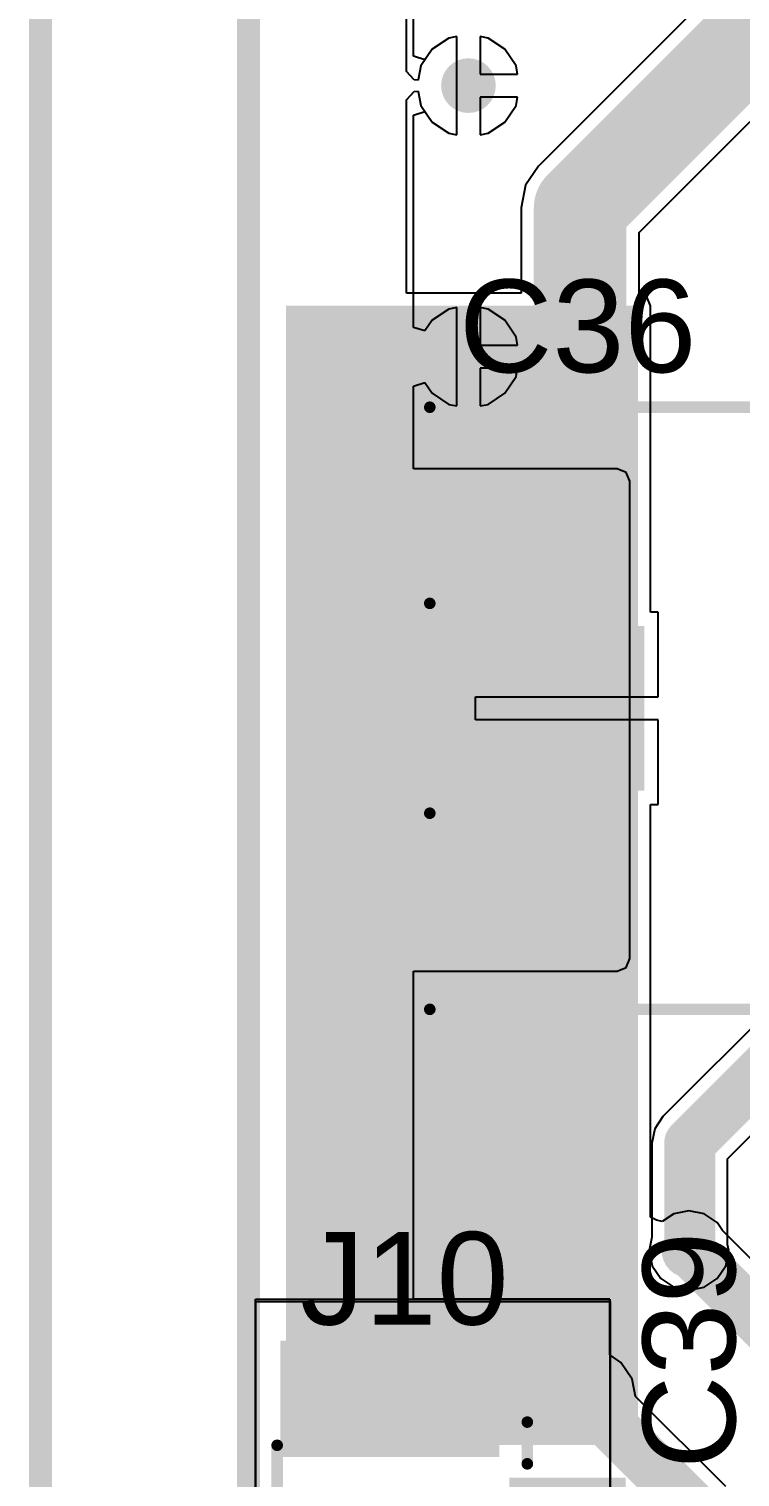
# Model space of a CAD drawing. Header units: millimetres. Extents: x -0.25 to 4.68, y -0.29 to 2.93.
# Drawn here: x -0.23 to 0.077, y 1.671 to 2.296 of the extents above; entities that cross this region are included whole.
import ezdxf

# ---------------------------------------------------------------- set-up
doc = ezdxf.new("R2010")
doc.units = ezdxf.units.MM
doc.header["$MEASUREMENT"] = 0
for name, color, linetype in [('BottomLayer', 5, 'Continuous'), ('BottomSolder', 6, 'Continuous'), ('Mechanical1', 6, 'Continuous'), ('Mechanical2', 216, 'Continuous'), ('TopLayer', 1, 'Continuous'), ('TopOverlay', 2, 'Continuous'), ('TopPaste', 8, 'Continuous'), ('TopSolder', 216, 'Continuous'), ('ViaHoleLayer', 16, 'Continuous')]:
    doc.layers.add(name, color=color, linetype=linetype)
doc.styles.add('Arial', font='arial.ttf', dxfattribs={"height": 0.2})

# ---------------------------------------------------------------- blocks, each defined once
blk = doc.blocks.new('20SVPF120M_35')
at = {"layer": 'TopLayer'}
for points in [[(-0.17913, 0.0315), (-0.04134, 0.0315), (-0.04134, -0.0315), (-0.17913, -0.0315)], [(0.04134, 0.0315), (0.17913, 0.0315), (0.17913, -0.0315), (0.04134, -0.0315)]]:
    blk.add_hatch(color=1, dxfattribs=at).paths.add_polyline_path(points)
at = {"layer": 'TopPaste'}
for points in [[(-0.17913, 0.0315), (-0.04134, 0.0315), (-0.04134, -0.0315), (-0.17913, -0.0315)], [(0.04134, 0.0315), (0.17913, 0.0315), (0.17913, -0.0315), (0.04134, -0.0315)]]:
    blk.add_hatch(color=8, dxfattribs=at).paths.add_polyline_path(points)
at = {"layer": 'TopSolder'}
for points in [[(-0.18313, 0.0355), (-0.03734, 0.0355), (-0.03734, -0.0355), (-0.18313, -0.0355)], [(0.03734, 0.0355), (0.18313, 0.0355), (0.18313, -0.0355), (0.03734, -0.0355)]]:
    blk.add_hatch(color=216, dxfattribs=at).paths.add_polyline_path(points)
at = {"layer": 'TopOverlay', "const_width": 0.005}
for points in [[(-0.07677, 0.12992), (-0.12992, 0.07677)], [(0.12992, 0.12992), (-0.07677, 0.12992)], [(0.12992, 0.12992), (0.12992, 0.04528)], [(-0.12992, 0.07677), (-0.12992, 0.04528)], [(-0.153, 0.064), (-0.153, 0.043)], [(-0.144, 0.053), (-0.162, 0.053)], [(-0.12992, -0.04528), (-0.12992, -0.07677)], [(0.12992, -0.04528), (0.12992, -0.12992)], [(-0.07677, -0.12992), (-0.12992, -0.07677)], [(0.12992, -0.12992), (-0.07677, -0.12992)]]:
    blk.add_lwpolyline(points, dxfattribs=at)
at = {"layer": 'TopOverlay', "const_width": 0.0025}
for points in [[(-0.07802, 0.12992, 1), (-0.07552, 0.12992, 1)], [(-0.07802, 0.12992, 1), (-0.07552, 0.12992, 1)], [(0.12867, 0.12992, 1), (0.13117, 0.12992, 1)], [(0.12867, 0.12992, 1), (0.13117, 0.12992, 1)], [(-0.13117, 0.07677, 1), (-0.12867, 0.07677, 1)], [(-0.13117, 0.07677, 1), (-0.12867, 0.07677, 1)], [(-0.15425, 0.064, 1), (-0.15175, 0.064, 1)], [(-0.16325, 0.053, 1), (-0.16075, 0.053, 1)], [(-0.14525, 0.053, 1), (-0.14275, 0.053, 1)], [(-0.15425, 0.043, 1), (-0.15175, 0.043, 1)], [(-0.13117, 0.04528, 1), (-0.12867, 0.04528, 1)], [(0.12867, 0.04528, 1), (0.13117, 0.04528, 1)], [(-0.13117, -0.04528, 1), (-0.12867, -0.04528, 1)], [(0.12867, -0.04528, 1), (0.13117, -0.04528, 1)], [(-0.13117, -0.07677, 1), (-0.12867, -0.07677, 1)], [(-0.13117, -0.07677, 1), (-0.12867, -0.07677, 1)], [(-0.07802, -0.12992, 1), (-0.07552, -0.12992, 1)], [(-0.07802, -0.12992, 1), (-0.07552, -0.12992, 1)], [(0.12867, -0.12992, 1), (0.13117, -0.12992, 1)], [(0.12867, -0.12992, 1), (0.13117, -0.12992, 1)]]:
    blk.add_lwpolyline(points, format="xyb", close=True, dxfattribs=at)
blk = doc.blocks.new('U_FL_R_SMT_1_80___121')
at = {"layer": 'TopLayer'}
for points in [[(-0.07913, 0.08166), (-0.03701, 0.08166), (-0.03701, -0.00495), (-0.07913, -0.00495)], [(0.03701, 0.08166), (0.07913, 0.08166), (0.07913, -0.00495), (0.03701, -0.00495)], [(-0.02008, -0.01729), (0.02008, -0.01729), (0.02008, -0.05942), (-0.02008, -0.05942)]]:
    blk.add_hatch(color=1, dxfattribs=at).paths.add_polyline_path(points)
at = {"layer": 'TopPaste'}
for points in [[(-0.07913, 0.08166), (-0.03701, 0.08166), (-0.03701, -0.00495), (-0.07913, -0.00495)], [(0.03701, 0.08166), (0.07913, 0.08166), (0.07913, -0.00495), (0.03701, -0.00495)], [(-0.02008, -0.01729), (0.02008, -0.01729), (0.02008, -0.05942), (-0.02008, -0.05942)]]:
    blk.add_hatch(color=8, dxfattribs=at).paths.add_polyline_path(points)
at = {"layer": 'TopSolder'}
for points in [[(-0.08313, 0.08566), (-0.03301, 0.08566), (-0.03301, -0.00895), (-0.08313, -0.00895)], [(0.03301, 0.08566), (0.08313, 0.08566), (0.08313, -0.00895), (0.03301, -0.00895)], [(-0.02408, -0.01329), (0.02408, -0.01329), (0.02408, -0.06342), (-0.02408, -0.06342)]]:
    blk.add_hatch(color=216, dxfattribs=at).paths.add_polyline_path(points)
at = {"layer": 'TopOverlay'}
for points, const_width in [([(-0.038, 0.087), (-0.016, 0.087)], 0.005), ([(0.016, 0.087), (0.038, 0.087)], 0.005), ([(-0.048, -0.021), (-0.03, -0.021)], 0.005), ([(0.03, -0.021), (0.048, -0.021)], 0.005), ([(-0.035, -0.031), (-0.035, -0.043)], 0.01), ([(-0.035, -0.031), (-0.029, -0.037)], 0.01), ([(-0.029, -0.037), (-0.035, -0.043)], 0.01)]:
    blk.add_lwpolyline(points, dxfattribs=dict(at, const_width=const_width))
for points, const_width in [([(-0.03925, 0.087, 1), (-0.03675, 0.087, 1)], 0.0025), ([(-0.01725, 0.087, 1), (-0.01475, 0.087, 1)], 0.0025), ([(0.01475, 0.087, 1), (0.01725, 0.087, 1)], 0.0025), ([(0.03675, 0.087, 1), (0.03925, 0.087, 1)], 0.0025), ([(-0.04925, -0.021, 1), (-0.04675, -0.021, 1)], 0.0025), ([(-0.03125, -0.021, 1), (-0.02875, -0.021, 1)], 0.0025), ([(0.02875, -0.021, 1), (0.03125, -0.021, 1)], 0.0025), ([(0.04675, -0.021, 1), (0.04925, -0.021, 1)], 0.0025), ([(-0.0375, -0.031, 1), (-0.0325, -0.031, 1)], 0.005), ([(-0.0375, -0.031, 1), (-0.0325, -0.031, 1)], 0.005), ([(-0.0315, -0.037, 1), (-0.0265, -0.037, 1)], 0.005), ([(-0.0315, -0.037, 1), (-0.0265, -0.037, 1)], 0.005), ([(-0.0375, -0.043, 1), (-0.0325, -0.043, 1)], 0.005), ([(-0.0375, -0.043, 1), (-0.0325, -0.043, 1)], 0.005)]:
    blk.add_lwpolyline(points, format="xyb", close=True, dxfattribs=dict(at, const_width=const_width))

msp = doc.modelspace()

# ---------------------------------------------------------------- hatches: boundary and pattern name
at = {"layer": 'BottomLayer'}
h = msp.add_hatch(color=5, dxfattribs=at)
edge = h.paths.add_edge_path()
edge.add_arc((-0.04023, 2.27172), 0.01181, 0, 360)
h = msp.add_hatch(color=5, dxfattribs=at)
edge = h.paths.add_edge_path()
edge.add_arc((-0.04023, 2.15472), 0.01181, 0, 360)
msp.add_hatch(color=5, dxfattribs=at).paths.add_polyline_path([(-0.099, 1.895), (0.024, 1.895), (0.024, 2.101), (-0.099, 2.101)])
h = msp.add_hatch(color=5, dxfattribs=at)
edge = h.paths.add_edge_path()
edge.add_arc((-0.078, 2.075), 0.01181, 0, 360)
h = msp.add_hatch(color=5, dxfattribs=at)
edge = h.paths.add_edge_path()
edge.add_arc((-0.05167, 2.075), 0.01181, 0, 360)
h = msp.add_hatch(color=5, dxfattribs=at)
edge = h.paths.add_edge_path()
edge.add_arc((0.001, 2.075), 0.01181, 0, 360)
h = msp.add_hatch(color=5, dxfattribs=at)
edge = h.paths.add_edge_path()
edge.add_arc((-0.078, 2.0504), 0.01181, 0, 360)
h = msp.add_hatch(color=5, dxfattribs=at)
edge = h.paths.add_edge_path()
edge.add_arc((-0.05167, 2.0504), 0.01181, 0, 360)
h = msp.add_hatch(color=5, dxfattribs=at)
edge = h.paths.add_edge_path()
edge.add_arc((-0.02533, 2.0504), 0.01181, 0, 360)
h = msp.add_hatch(color=5, dxfattribs=at)
edge = h.paths.add_edge_path()
edge.add_arc((0.001, 2.0504), 0.01181, 0, 360)
h = msp.add_hatch(color=5, dxfattribs=at)
edge = h.paths.add_edge_path()
edge.add_arc((-0.078, 1.9486), 0.01181, 0, 360)
h = msp.add_hatch(color=5, dxfattribs=at)
edge = h.paths.add_edge_path()
edge.add_arc((-0.052, 1.9486), 0.01181, 0, 360)
h = msp.add_hatch(color=5, dxfattribs=at)
edge = h.paths.add_edge_path()
edge.add_arc((-0.025, 1.9486), 0.01181, 0, 360)
h = msp.add_hatch(color=5, dxfattribs=at)
edge = h.paths.add_edge_path()
edge.add_arc((0.001, 1.9486), 0.01181, 0, 360)
h = msp.add_hatch(color=5, dxfattribs=at)
edge = h.paths.add_edge_path()
edge.add_arc((-0.078, 1.924), 0.01181, 0, 360)
h = msp.add_hatch(color=5, dxfattribs=at)
edge = h.paths.add_edge_path()
edge.add_arc((-0.052, 1.924), 0.01181, 0, 360)
h = msp.add_hatch(color=5, dxfattribs=at)
edge = h.paths.add_edge_path()
edge.add_arc((-0.025, 1.924), 0.01181, 0, 360)
h = msp.add_hatch(color=5, dxfattribs=at)
edge = h.paths.add_edge_path()
edge.add_arc((0.001, 1.924), 0.01181, 0, 360)
h = msp.add_hatch(color=5, dxfattribs=at)
edge = h.paths.add_edge_path()
edge.add_arc((0.055, 1.769), 0.01181, 0, 360)
h = msp.add_hatch(color=5, dxfattribs=at)
edge = h.paths.add_edge_path()
edge.add_arc((0.00989, 1.70502), 0.01181, 0, 360)
at = {"layer": 'BottomSolder'}
h = msp.add_hatch(color=6, dxfattribs=at)
edge = h.paths.add_edge_path()
edge.add_arc((-0.04023, 2.27172), 0.00591, 0, 360)
h = msp.add_hatch(color=6, dxfattribs=at)
edge = h.paths.add_edge_path()
edge.add_arc((-0.04023, 2.15472), 0.00591, 0, 360)
h = msp.add_hatch(color=6, dxfattribs=at)
edge = h.paths.add_edge_path()
edge.add_arc((-0.078, 2.075), 0.00591, 0, 360)
h = msp.add_hatch(color=6, dxfattribs=at)
edge = h.paths.add_edge_path()
edge.add_arc((-0.05167, 2.075), 0.00591, 0, 360)
h = msp.add_hatch(color=6, dxfattribs=at)
edge = h.paths.add_edge_path()
edge.add_arc((0.001, 2.075), 0.00591, 0, 360)
h = msp.add_hatch(color=6, dxfattribs=at)
edge = h.paths.add_edge_path()
edge.add_arc((-0.078, 2.0504), 0.00591, 0, 360)
h = msp.add_hatch(color=6, dxfattribs=at)
edge = h.paths.add_edge_path()
edge.add_arc((-0.05167, 2.0504), 0.00591, 0, 360)
h = msp.add_hatch(color=6, dxfattribs=at)
edge = h.paths.add_edge_path()
edge.add_arc((-0.02533, 2.0504), 0.00591, 0, 360)
h = msp.add_hatch(color=6, dxfattribs=at)
edge = h.paths.add_edge_path()
edge.add_arc((0.001, 2.0504), 0.00591, 0, 360)
h = msp.add_hatch(color=6, dxfattribs=at)
edge = h.paths.add_edge_path()
edge.add_arc((-0.078, 1.9486), 0.00591, 0, 360)
h = msp.add_hatch(color=6, dxfattribs=at)
edge = h.paths.add_edge_path()
edge.add_arc((-0.052, 1.9486), 0.00591, 0, 360)
h = msp.add_hatch(color=6, dxfattribs=at)
edge = h.paths.add_edge_path()
edge.add_arc((-0.025, 1.9486), 0.00591, 0, 360)
h = msp.add_hatch(color=6, dxfattribs=at)
edge = h.paths.add_edge_path()
edge.add_arc((0.001, 1.9486), 0.00591, 0, 360)
h = msp.add_hatch(color=6, dxfattribs=at)
edge = h.paths.add_edge_path()
edge.add_arc((-0.078, 1.924), 0.00591, 0, 360)
h = msp.add_hatch(color=6, dxfattribs=at)
edge = h.paths.add_edge_path()
edge.add_arc((-0.052, 1.924), 0.00591, 0, 360)
h = msp.add_hatch(color=6, dxfattribs=at)
edge = h.paths.add_edge_path()
edge.add_arc((-0.025, 1.924), 0.00591, 0, 360)
h = msp.add_hatch(color=6, dxfattribs=at)
edge = h.paths.add_edge_path()
edge.add_arc((0.001, 1.924), 0.00591, 0, 360)
h = msp.add_hatch(color=6, dxfattribs=at)
edge = h.paths.add_edge_path()
edge.add_arc((0.055, 1.769), 0.00591, 0, 360)
h = msp.add_hatch(color=6, dxfattribs=at)
edge = h.paths.add_edge_path()
edge.add_arc((0.00989, 1.70502), 0.00591, 0, 360)
at = {"layer": 'TopLayer'}
h = msp.add_hatch(color=1, dxfattribs=at)
edge = h.paths.add_edge_path()
edge.add_arc((-0.04023, 2.27172), 0.01181, 0, 360)
msp.add_hatch(color=1, dxfattribs=at).paths.add_polyline_path([(-0.119, 1.685), (0.033, 1.685), (0.033, 2.17671), (-0.119, 2.17671)])
h = msp.add_hatch(color=1, dxfattribs=at)
edge = h.paths.add_edge_path()
edge.add_arc((-0.04023, 2.15472), 0.01181, 0, 360)
h = msp.add_hatch(color=1, dxfattribs=at)
edge = h.paths.add_edge_path()
edge.add_arc((-0.078, 2.075), 0.01181, 0, 360)
h = msp.add_hatch(color=1, dxfattribs=at)
edge = h.paths.add_edge_path()
edge.add_arc((-0.05167, 2.075), 0.01181, 0, 360)
h = msp.add_hatch(color=1, dxfattribs=at)
edge = h.paths.add_edge_path()
edge.add_arc((0.001, 2.075), 0.01181, 0, 360)
h = msp.add_hatch(color=1, dxfattribs=at)
edge = h.paths.add_edge_path()
edge.add_arc((-0.078, 2.0504), 0.01181, 0, 360)
h = msp.add_hatch(color=1, dxfattribs=at)
edge = h.paths.add_edge_path()
edge.add_arc((-0.05167, 2.0504), 0.01181, 0, 360)
h = msp.add_hatch(color=1, dxfattribs=at)
edge = h.paths.add_edge_path()
edge.add_arc((-0.02533, 2.0504), 0.01181, 0, 360)
h = msp.add_hatch(color=1, dxfattribs=at)
edge = h.paths.add_edge_path()
edge.add_arc((0.001, 2.0504), 0.01181, 0, 360)
h = msp.add_hatch(color=1, dxfattribs=at)
edge = h.paths.add_edge_path()
edge.add_arc((-0.078, 1.9486), 0.01181, 0, 360)
h = msp.add_hatch(color=1, dxfattribs=at)
edge = h.paths.add_edge_path()
edge.add_arc((-0.052, 1.9486), 0.01181, 0, 360)
h = msp.add_hatch(color=1, dxfattribs=at)
edge = h.paths.add_edge_path()
edge.add_arc((-0.025, 1.9486), 0.01181, 0, 360)
h = msp.add_hatch(color=1, dxfattribs=at)
edge = h.paths.add_edge_path()
edge.add_arc((0.001, 1.9486), 0.01181, 0, 360)
h = msp.add_hatch(color=1, dxfattribs=at)
edge = h.paths.add_edge_path()
edge.add_arc((-0.078, 1.924), 0.01181, 0, 360)
h = msp.add_hatch(color=1, dxfattribs=at)
edge = h.paths.add_edge_path()
edge.add_arc((-0.052, 1.924), 0.01181, 0, 360)
h = msp.add_hatch(color=1, dxfattribs=at)
edge = h.paths.add_edge_path()
edge.add_arc((-0.025, 1.924), 0.01181, 0, 360)
h = msp.add_hatch(color=1, dxfattribs=at)
edge = h.paths.add_edge_path()
edge.add_arc((0.001, 1.924), 0.01181, 0, 360)
h = msp.add_hatch(color=1, dxfattribs=at)
edge = h.paths.add_edge_path()
edge.add_arc((0.055, 1.769), 0.01181, 0, 360)
h = msp.add_hatch(color=1, dxfattribs=at)
edge = h.paths.add_edge_path()
edge.add_arc((0.00989, 1.70502), 0.01181, 0, 360)
at = {"layer": 'TopSolder'}
h = msp.add_hatch(color=216, dxfattribs=at)
edge = h.paths.add_edge_path()
edge.add_arc((-0.04023, 2.27172), 0.00591, 0, 360)
h = msp.add_hatch(color=216, dxfattribs=at)
edge = h.paths.add_edge_path()
edge.add_arc((-0.04023, 2.15472), 0.00591, 0, 360)
h = msp.add_hatch(color=216, dxfattribs=at)
edge = h.paths.add_edge_path()
edge.add_arc((-0.078, 2.075), 0.00591, 0, 360)
h = msp.add_hatch(color=216, dxfattribs=at)
edge = h.paths.add_edge_path()
edge.add_arc((-0.05167, 2.075), 0.00591, 0, 360)
h = msp.add_hatch(color=216, dxfattribs=at)
edge = h.paths.add_edge_path()
edge.add_arc((0.001, 2.075), 0.00591, 0, 360)
h = msp.add_hatch(color=216, dxfattribs=at)
edge = h.paths.add_edge_path()
edge.add_arc((-0.078, 2.0504), 0.00591, 0, 360)
h = msp.add_hatch(color=216, dxfattribs=at)
edge = h.paths.add_edge_path()
edge.add_arc((-0.05167, 2.0504), 0.00591, 0, 360)
h = msp.add_hatch(color=216, dxfattribs=at)
edge = h.paths.add_edge_path()
edge.add_arc((-0.02533, 2.0504), 0.00591, 0, 360)
h = msp.add_hatch(color=216, dxfattribs=at)
edge = h.paths.add_edge_path()
edge.add_arc((0.001, 2.0504), 0.00591, 0, 360)
h = msp.add_hatch(color=216, dxfattribs=at)
edge = h.paths.add_edge_path()
edge.add_arc((-0.078, 1.9486), 0.00591, 0, 360)
h = msp.add_hatch(color=216, dxfattribs=at)
edge = h.paths.add_edge_path()
edge.add_arc((-0.052, 1.9486), 0.00591, 0, 360)
h = msp.add_hatch(color=216, dxfattribs=at)
edge = h.paths.add_edge_path()
edge.add_arc((-0.025, 1.9486), 0.00591, 0, 360)
h = msp.add_hatch(color=216, dxfattribs=at)
edge = h.paths.add_edge_path()
edge.add_arc((0.001, 1.9486), 0.00591, 0, 360)
h = msp.add_hatch(color=216, dxfattribs=at)
edge = h.paths.add_edge_path()
edge.add_arc((-0.078, 1.924), 0.00591, 0, 360)
h = msp.add_hatch(color=216, dxfattribs=at)
edge = h.paths.add_edge_path()
edge.add_arc((-0.052, 1.924), 0.00591, 0, 360)
h = msp.add_hatch(color=216, dxfattribs=at)
edge = h.paths.add_edge_path()
edge.add_arc((-0.025, 1.924), 0.00591, 0, 360)
h = msp.add_hatch(color=216, dxfattribs=at)
edge = h.paths.add_edge_path()
edge.add_arc((0.001, 1.924), 0.00591, 0, 360)
h = msp.add_hatch(color=216, dxfattribs=at)
edge = h.paths.add_edge_path()
edge.add_arc((0.055, 1.769), 0.00591, 0, 360)
h = msp.add_hatch(color=216, dxfattribs=at)
edge = h.paths.add_edge_path()
edge.add_arc((0.00989, 1.70502), 0.00591, 0, 360)
at = {"layer": 'ViaHoleLayer'}
h = msp.add_hatch(color=16, dxfattribs=at)
edge = h.paths.add_edge_path()
edge.add_arc((-0.04023, 2.27172), 0.00591, 0, 360)
h = msp.add_hatch(color=16, dxfattribs=at)
edge = h.paths.add_edge_path()
edge.add_arc((-0.04023, 2.15472), 0.00591, 0, 360)
h = msp.add_hatch(color=16, dxfattribs=at)
edge = h.paths.add_edge_path()
edge.add_arc((-0.078, 2.075), 0.00591, 0, 360)
h = msp.add_hatch(color=16, dxfattribs=at)
edge = h.paths.add_edge_path()
edge.add_arc((-0.05167, 2.075), 0.00591, 0, 360)
h = msp.add_hatch(color=16, dxfattribs=at)
edge = h.paths.add_edge_path()
edge.add_arc((0.001, 2.075), 0.00591, 0, 360)
h = msp.add_hatch(color=16, dxfattribs=at)
edge = h.paths.add_edge_path()
edge.add_arc((-0.078, 2.0504), 0.00591, 0, 360)
h = msp.add_hatch(color=16, dxfattribs=at)
edge = h.paths.add_edge_path()
edge.add_arc((-0.05167, 2.0504), 0.00591, 0, 360)
h = msp.add_hatch(color=16, dxfattribs=at)
edge = h.paths.add_edge_path()
edge.add_arc((-0.02533, 2.0504), 0.00591, 0, 360)
h = msp.add_hatch(color=16, dxfattribs=at)
edge = h.paths.add_edge_path()
edge.add_arc((0.001, 2.0504), 0.00591, 0, 360)
h = msp.add_hatch(color=16, dxfattribs=at)
edge = h.paths.add_edge_path()
edge.add_arc((-0.078, 1.9486), 0.00591, 0, 360)
h = msp.add_hatch(color=16, dxfattribs=at)
edge = h.paths.add_edge_path()
edge.add_arc((-0.052, 1.9486), 0.00591, 0, 360)
h = msp.add_hatch(color=16, dxfattribs=at)
edge = h.paths.add_edge_path()
edge.add_arc((-0.025, 1.9486), 0.00591, 0, 360)
h = msp.add_hatch(color=16, dxfattribs=at)
edge = h.paths.add_edge_path()
edge.add_arc((0.001, 1.9486), 0.00591, 0, 360)
h = msp.add_hatch(color=16, dxfattribs=at)
edge = h.paths.add_edge_path()
edge.add_arc((-0.078, 1.924), 0.00591, 0, 360)
h = msp.add_hatch(color=16, dxfattribs=at)
edge = h.paths.add_edge_path()
edge.add_arc((-0.052, 1.924), 0.00591, 0, 360)
h = msp.add_hatch(color=16, dxfattribs=at)
edge = h.paths.add_edge_path()
edge.add_arc((-0.025, 1.924), 0.00591, 0, 360)
h = msp.add_hatch(color=16, dxfattribs=at)
edge = h.paths.add_edge_path()
edge.add_arc((0.001, 1.924), 0.00591, 0, 360)
h = msp.add_hatch(color=16, dxfattribs=at)
edge = h.paths.add_edge_path()
edge.add_arc((0.055, 1.769), 0.00591, 0, 360)
h = msp.add_hatch(color=16, dxfattribs=at)
edge = h.paths.add_edge_path()
edge.add_arc((0.00989, 1.70502), 0.00591, 0, 360)

# ---------------------------------------------------------------- linework, layer by layer
at = {"layer": 'BottomLayer'}
for p, q in [((-0.064, 2.2844), (-0.064, 2.37603)), ((-0.05595, 2.28744), (-0.059, 2.28288)), ((-0.04874, 2.29226), (-0.05595, 2.28744)), ((-0.04523, 2.29296), (-0.04874, 2.29226)), ((-0.04523, 2.27172), (-0.04523, 2.29296)), ((-0.03172, 2.29226), (-0.03523, 2.29296)), ((-0.03523, 2.29296), (-0.03523, 2.27672)), ((-0.0245, 2.28744), (-0.03172, 2.29226)), ((-0.01968, 2.28023), (-0.0245, 2.28744)), ((-0.059, 2.28288), (-0.064, 2.2844)), ((-0.03523, 2.27672), (-0.01899, 2.27672)), ((-0.01899, 2.27672), (-0.01968, 2.28023)), ((-0.04523, 2.25047), (-0.04523, 2.27172)), ((-0.01899, 2.26672), (-0.03523, 2.26672)), ((-0.03523, 2.26672), (-0.03523, 2.25047)), ((-0.0245, 2.25599), (-0.01968, 2.26321)), ((-0.01968, 2.26321), (-0.01899, 2.26672)), ((-0.064, 2.25903), (-0.059, 2.26055)), ((-0.064, 2.1674), (-0.064, 2.25903)), ((-0.059, 2.26055), (-0.05595, 2.25599)), ((-0.05595, 2.25599), (-0.04874, 2.25117)), ((-0.03172, 2.25117), (-0.0245, 2.25599)), ((-0.04874, 2.25117), (-0.04523, 2.25047)), ((-0.03523, 2.25047), (-0.03172, 2.25117)), ((-0.04874, 2.17526), (-0.05595, 2.17044)), ((-0.04523, 2.17596), (-0.04874, 2.17526)), ((-0.04523, 2.15472), (-0.04523, 2.17596)), ((-0.03172, 2.17526), (-0.03523, 2.17596)), ((-0.03523, 2.17596), (-0.03523, 2.15972)), ((-0.0245, 2.17044), (-0.03172, 2.17526)), ((-0.05595, 2.17044), (-0.059, 2.16588)), ((-0.01968, 2.16323), (-0.0245, 2.17044)), ((-0.059, 2.16588), (-0.064, 2.1674)), ((-0.01899, 2.15972), (-0.01968, 2.16323)), ((-0.03523, 2.15972), (-0.01899, 2.15972)), ((-0.04523, 2.13347), (-0.04523, 2.15472)), ((-0.064, 2.14203), (-0.059, 2.14355)), ((-0.059, 2.14355), (-0.05595, 2.13899)), ((-0.01899, 2.14972), (-0.03523, 2.14972)), ((-0.03523, 2.14972), (-0.03523, 2.13347)), ((-0.0245, 2.13899), (-0.01968, 2.14621)), ((-0.01968, 2.14621), (-0.01899, 2.14972)), ((-0.064, 2.10641), (-0.064, 2.14203)), ((-0.05595, 2.13899), (-0.04874, 2.13417)), ((-0.03172, 2.13417), (-0.0245, 2.13899)), ((-0.04874, 2.13417), (-0.04523, 2.13347)), ((-0.03523, 2.13347), (-0.03172, 2.13417)), ((0.024, 2.10641), (-0.064, 2.10641)), ((0.02783, 2.10483), (0.024, 2.10641)), ((0.02941, 2.101), (0.02783, 2.10483)), ((0.02941, 1.895), (0.02941, 2.101)), ((0.02783, 1.89117), (0.02941, 1.895)), ((0.11452, 1.89759), (0.04377, 1.82685)), ((-0.064, 1.748), (-0.064, 1.88959)), ((-0.064, 1.88959), (0.024, 1.88959)), ((0.024, 1.88959), (0.02783, 1.89117)), ((0.04377, 1.82685), (0.04024, 1.82155)), ((0.04024, 1.82155), (0.039, 1.81531)), ((0.07162, 1.80855), (0.08759, 1.82452)), ((0.039, 1.81531), (0.039, 1.77472)), ((0.07162, 1.7716), (0.07162, 1.80855)), ((0.039, 1.77472), (0.03786, 1.769)), ((0.03786, 1.769), (0.03916, 1.76244)), ((0.07084, 1.76244), (0.07214, 1.769)), ((0.07214, 1.769), (0.07162, 1.7716)), ((0.03916, 1.76244), (0.04288, 1.75688)), ((0.06712, 1.75688), (0.07084, 1.76244)), ((0.04288, 1.75688), (0.04844, 1.75316)), ((0.06156, 1.75316), (0.06712, 1.75688)), ((0.04844, 1.75316), (0.055, 1.75186)), ((0.055, 1.75186), (0.06156, 1.75316)), ((-0.13218, 1.748), (0.02082, 1.748)), ((-0.13218, 1.26), (-0.13218, 1.748)), ((0.02082, 1.748), (-0.064, 1.748)), ((0.02082, 1.748), (0.02082, 1.26)), ((0.02082, 1.72395), (0.02082, 1.748)), ((0.02562, 1.72074), (0.02082, 1.72395)), ((0.03044, 1.71353), (0.02562, 1.72074)), ((0.03193, 1.70606), (0.03044, 1.71353)), ((0.07089, 1.66709), (0.03193, 1.70606))]:
    msp.add_line(p, q, dxfattribs=at)
at = {"layer": 'BottomLayer', "const_width": 0.022}
for points in [[(0.05531, 1.81531), (0.131, 1.891)], [(0.05531, 1.76931), (0.05531, 1.81531)], [(0.055, 1.769), (0.05531, 1.76931)], [(0.00989, 1.70502), (0.05936, 1.65556)]]:
    msp.add_lwpolyline(points, dxfattribs=at)
at = {"layer": 'BottomLayer', "const_width": 0.011}
for points in [[(0.04981, 1.81531, 1), (0.06081, 1.81531, 1)], [(0.04981, 1.81531, 1), (0.06081, 1.81531, 1)], [(0.0495, 1.769, 1), (0.0605, 1.769, 1)], [(0.04981, 1.76931, 1), (0.06081, 1.76931, 1)], [(0.04981, 1.76931, 1), (0.06081, 1.76931, 1)], [(0.00439, 1.70502, 1), (0.01539, 1.70502, 1)]]:
    msp.add_lwpolyline(points, format="xyb", close=True, dxfattribs=at)
at = {"layer": 'Mechanical1', "const_width": 0.01}
msp.add_lwpolyline([(-0.225, 1.61881), (-0.225, 2.87495)], dxfattribs=at)
at = {"layer": 'Mechanical2', "const_width": 0.01}
msp.add_lwpolyline([(-0.13518, -0.11718), (-0.13518, 2.87495)], dxfattribs=at)
at = {"layer": 'TopLayer'}
for p, q in [((0.16954, 2.41653), (-0.01002, 2.23697)), ((-0.067, 2.27785), (-0.067, 2.38258)), ((-0.05595, 2.28744), (-0.06077, 2.28023)), ((-0.04874, 2.29226), (-0.05595, 2.28744)), ((-0.04523, 2.29296), (-0.04874, 2.29226)), ((-0.04523, 2.27172), (-0.04523, 2.29296)), ((-0.03172, 2.29226), (-0.03523, 2.29296)), ((-0.03523, 2.29296), (-0.03523, 2.27672)), ((-0.0245, 2.28744), (-0.03172, 2.29226)), ((-0.01968, 2.28023), (-0.0245, 2.28744)), ((-0.06367, 2.27423), (-0.067, 2.27785)), ((-0.06077, 2.28023), (-0.06198, 2.27419)), ((-0.03523, 2.27672), (-0.01899, 2.27672)), ((-0.01899, 2.27672), (-0.01968, 2.28023)), ((-0.067, 2.26558), (-0.06367, 2.2692)), ((-0.062, 2.27406), (-0.06367, 2.27423)), ((-0.06367, 2.27423), (-0.06367, 2.27423)), ((-0.06367, 2.27423), (-0.06367, 2.27423)), ((-0.06367, 2.2692), (-0.062, 2.26937)), ((-0.06367, 2.2692), (-0.06367, 2.2692)), ((-0.06367, 2.2692), (-0.06367, 2.2692)), ((-0.06198, 2.27419), (-0.062, 2.27406)), ((-0.062, 2.26937), (-0.06198, 2.26924)), ((-0.06198, 2.26924), (-0.06077, 2.26321)), ((-0.04523, 2.25047), (-0.04523, 2.27172)), ((-0.067, 2.18212), (-0.067, 2.26558)), ((-0.06077, 2.26321), (-0.05595, 2.25599)), ((-0.01899, 2.26672), (-0.03523, 2.26672)), ((-0.03523, 2.26672), (-0.03523, 2.25047)), ((-0.0245, 2.25599), (-0.01968, 2.26321)), ((-0.01968, 2.26321), (-0.01899, 2.26672)), ((-0.05595, 2.25599), (-0.04874, 2.25117)), ((-0.03172, 2.25117), (-0.0245, 2.25599)), ((0.03349, 2.20839), (0.08136, 2.25626)), ((-0.04874, 2.25117), (-0.04523, 2.25047)), ((-0.03523, 2.25047), (-0.03172, 2.25117)), ((-0.01002, 2.23697), (-0.01555, 2.2287)), ((-0.01555, 2.2287), (-0.01749, 2.21895)), ((-0.01749, 2.21895), (-0.01749, 2.18212)), ((0.03349, 2.18192), (0.03349, 2.20839)), ((-0.01749, 2.18212), (-0.067, 2.18212)), ((0.03683, 2.18054), (0.03349, 2.18192)), ((0.03841, 2.17671), (0.03683, 2.18054)), ((0.03841, 2.0445), (0.03841, 2.17671)), ((0.04166, 2.0445), (0.03841, 2.0445)), ((0.04166, 2.008), (0.04166, 2.0445)), ((-0.03724, 1.998), (-0.03724, 2.008)), ((-0.03724, 2.008), (0.04166, 2.008)), ((0.04166, 1.998), (-0.03724, 1.998)), ((0.04166, 1.9615), (0.04166, 1.998)), ((0.03841, 1.78343), (0.03841, 1.9615)), ((0.03841, 1.9615), (0.04166, 1.9615)), ((0.04102, 1.78209), (0.03841, 1.78343)), ((0.04341, 1.78148), (0.04102, 1.78209)), ((0.04844, 1.78484), (0.04341, 1.78148)), ((0.055, 1.78614), (0.04844, 1.78484)), ((0.06156, 1.78484), (0.055, 1.78614)), ((0.06712, 1.78112), (0.06156, 1.78484)), ((0.06947, 1.7776), (0.06712, 1.78112)), ((0.14281, 1.70426), (0.06947, 1.7776)), ((-0.132, 1.747), (0.021, 1.747)), ((-0.132, 1.259), (-0.132, 1.747)), ((0.021, 1.747), (0.021, 1.259))]:
    msp.add_line(p, q, dxfattribs=at)
for points, const_width in [([(0.008, 2.21895), (0.19503, 2.40597)], 0.04), ([(0.008, 2.11292), (0.008, 2.21895)], 0.04), ([(-0.04492, 2.06), (0.008, 2.11292)], 0.04), ([(-0.05, 2.06), (-0.04492, 2.06)], 0.04), ([(-0.03724, 2.003), (-0.03724, 2.06)], 0.04), ([(-0.00018, 1.99682), (0.00182, 1.99482)], 0.04), ([(-0.06118, 1.70502), (-0.06118, 1.99)], 0.025), ([(0.055, 1.769), (0.13605, 1.68795)], 0.022), ([(-0.06118, 1.70502), (0.00989, 1.70502)], 0.025)]:
    msp.add_lwpolyline(points, dxfattribs=dict(at, const_width=const_width))
for points, const_width in [([(-0.002, 2.21895, 1), (0.018, 2.21895, 1)], 0.02), ([(-0.002, 2.21895, 1), (0.018, 2.21895, 1)], 0.02), ([(-0.002, 2.11292, 1), (0.018, 2.11292, 1)], 0.02), ([(-0.002, 2.11292, 1), (0.018, 2.11292, 1)], 0.02), ([(-0.06, 2.06, 1), (-0.04, 2.06, 1)], 0.02), ([(-0.05492, 2.06, 1), (-0.03492, 2.06, 1)], 0.02), ([(-0.05492, 2.06, 1), (-0.03492, 2.06, 1)], 0.02), ([(-0.04724, 2.06, 1), (-0.02724, 2.06, 1)], 0.02), ([(-0.04724, 2.003, 1), (-0.02724, 2.003, 1)], 0.02), ([(-0.01018, 1.99682, 1), (0.00982, 1.99682, 1)], 0.02), ([(-0.00818, 1.99482, 1), (0.01182, 1.99482, 1)], 0.02), ([(-0.06743, 1.99, 1), (-0.05493, 1.99, 1)], 0.0125), ([(0.0495, 1.769, 1), (0.0605, 1.769, 1)], 0.011), ([(-0.06743, 1.70502, 1), (-0.05493, 1.70502, 1)], 0.0125), ([(-0.06743, 1.70502, 1), (-0.05493, 1.70502, 1)], 0.0125), ([(0.00364, 1.70502, 1), (0.01614, 1.70502, 1)], 0.0125)]:
    msp.add_lwpolyline(points, format="xyb", close=True, dxfattribs=dict(at, const_width=const_width))

# ---------------------------------------------------------------- block references
for name, p, rotation in [('20SVPF120M_35', (0.073, 2.003), 180), ('U_FL_R_SMT_1_80___121', (-0.03582, 1.64695), 90)]:
    msp.add_blockref(name, p, dxfattribs=dict(rotation=rotation))

# ---------------------------------------------------------------- texts
at = {"layer": 'TopOverlay', "style": 'Arial'}
for s, p in [('C36', (-0.04432, 2.14801)), ('J10', (-0.11298, 1.73701))]:
    msp.add_text(s, height=0.04, dxfattribs=at).set_placement(p)
msp.add_text('C39', height=0.04, rotation=90, dxfattribs=at).set_placement((0.07499, 1.67468))

doc.saveas('drawing.dxf')
